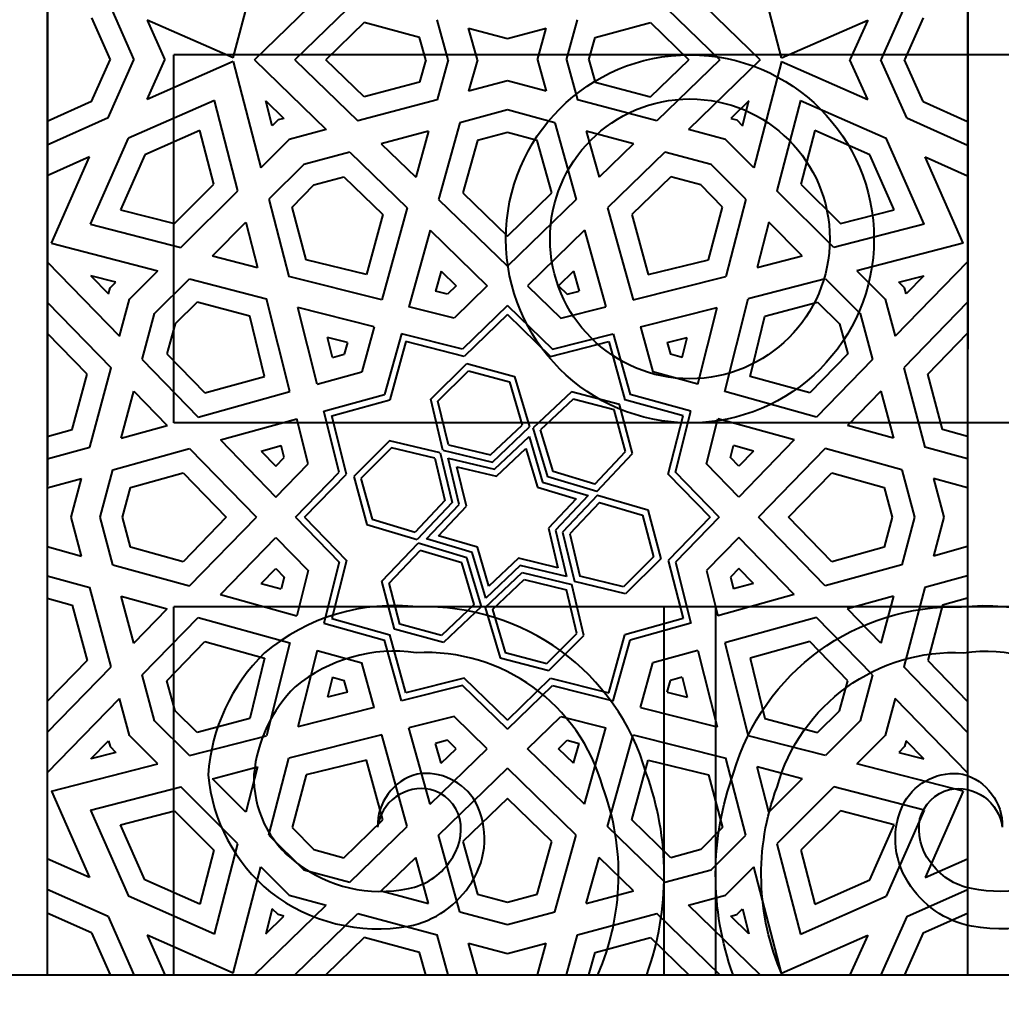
# Model space of a CAD drawing. Header units: inches. Extents: x 13054 to 48691, y 5623 to 20391.
# Drawn here: x 48359.25 to 48367.78, y 18793.19 to 18801.83 of the extents above; entities that cross this region are included whole.
import ezdxf

# ---------------------------------------------------------------- set-up
doc = ezdxf.new("R2010")
doc.units = ezdxf.units.IN
doc.header["$MEASUREMENT"] = 0
doc.styles.add('TEXT', font='')
doc.styles.get('TEXT').set_extended_font_data('Arial Narrow')
doc.dimstyles.new('Copy of Standard', dxfattribs={"dimtxt": 4, "dimasz": 2, "dimexe": 0.18, "dimexo": 0.0625, "dimgap": 0.09, "dimtad": 0, "dimzin": 0, "dimdsep": 46, "dimlunit": 4, "dimtxsty": 'TEXT', "dimblk": 'OBLIQUE', "dimcen": 0.09, "dimclrd": 8, "dimclre": 8, "dimclrt": 256, "dimadec": 0, "dimazin": 0, "dimtfac": 1, "dimtofl": 0, "dimtmove": 0, "dimatfit": 3, "dimfxl": 1, "dimtolj": 1, "dimtzin": 0, "dimarcsym": 0})

# ---------------------------------------------------------------- blocks, each defined once
blk = doc.blocks.new('_Oblique')
at = {"color": 0, "linetype": 'Continuous', "lineweight": -2}
blk.add_line((-0.5, -0.5), (0.5, 0.5), dxfattribs=at)
blk = doc.blocks.new('*D936')
at = {"color": 8, "lineweight": -2, "transparency": 16777216}
for p, q in [((48229.9636, 18793.5048), (48229.9636, 18784.4384)), ((48589.9977, 18793.409), (48589.9977, 18784.4384)), ((48229.9636, 18784.6184), (48407.1076, 18784.6184)), ((48589.9977, 18784.6184), (48412.8538, 18784.6184))]:
    blk.add_line(p, q, dxfattribs=at)
at = {"layer": 'Defpoints', "color": 0, "transparency": 16777216}
for p in [(48229.9636, 18793.5673), (48589.9977, 18793.4715), (48589.9977, 18784.6184)]:
    blk.add_point(p, dxfattribs=at)
at = {"color": 8, "lineweight": -2, "transparency": 16777216, "xscale": 2, "yscale": 2, "zscale": 2, "rotation": 180}
blk.add_blockref('_Oblique', (48229.9636, 18784.6184), dxfattribs=at)
at = {"color": 8, "lineweight": -2, "transparency": 16777216, "xscale": 2, "yscale": 2, "zscale": 2}
blk.add_blockref('_Oblique', (48589.9977, 18784.6184), dxfattribs=at)
at = {"transparency": 16777216, "insert": (48409.9807, 18784.6184), "char_height": 4, "attachment_point": 5, "style": 'TEXT'}
blk.add_mtext("\\A1;30'", dxfattribs=at)
blk = doc.blocks.new('*D1270')
at = {"color": 8, "lineweight": -2, "transparency": 16777216}
for p, q in [((48358.9863, 18800.47), (48358.9863, 18789.8233)), ((48454.9813, 18800.47), (48454.9813, 18789.8233)), ((48358.9863, 18790.0033), (48405.8023, 18790.0033)), ((48454.9813, 18790.0033), (48409, 18790.0033))]:
    blk.add_line(p, q, dxfattribs=at)
at = {"layer": 'Defpoints', "color": 0, "transparency": 16777216}
for p in [(48358.9863, 18800.5325), (48454.9813, 18800.5325), (48454.9813, 18790.0033)]:
    blk.add_point(p, dxfattribs=at)
at = {"color": 8, "lineweight": -2, "transparency": 16777216, "xscale": 2, "yscale": 2, "zscale": 2, "rotation": 180}
blk.add_blockref('_Oblique', (48358.9863, 18790.0033), dxfattribs=at)
at = {"color": 8, "lineweight": -2, "transparency": 16777216, "xscale": 2, "yscale": 2, "zscale": 2}
blk.add_blockref('_Oblique', (48454.9813, 18790.0033), dxfattribs=at)
at = {"transparency": 16777216, "insert": (48407.4011, 18790.0033), "char_height": 4, "attachment_point": 5, "style": 'TEXT'}
blk.add_mtext("\\A1;8'", dxfattribs=at)

msp = doc.modelspace()

# ---------------------------------------------------------------- linework, layer by layer
at = {"transparency": 33554483}
for p, q in [((48359.5098, 18888.5459), (48359.4844, 18793.5329)), ((48367.4844, 18809.4402), (48367.4844, 18801.4865)), ((48367.4844, 18809.4402), (48367.4844, 18801.4865)), ((48361.1023, 18801.5016), (48361.3415, 18802.4252)), ((48365.8666, 18801.5016), (48365.6274, 18802.4252)), ((48361.2872, 18801.4865), (48361.9105, 18802.0923)), ((48365.6817, 18801.4865), (48365.0584, 18802.0923)), ((48360.0131, 18801.992), (48360.2389, 18801.4865)), ((48361.6375, 18801.4865), (48362.1851, 18802.0187)), ((48365.3314, 18801.4865), (48364.7838, 18802.0187)), ((48366.9558, 18801.992), (48366.7299, 18801.4865)), ((48359.8709, 18801.8498), (48360.0332, 18801.4865)), ((48360.3521, 18801.8316), (48360.5063, 18801.4865)), ((48361.1023, 18801.5016), (48360.3521, 18801.8316)), ((48362.2395, 18801.8097), (48361.9069, 18801.4865)), ((48362.7217, 18801.6805), (48362.2395, 18801.8097)), ((48362.9703, 18801.4865), (48362.874, 18801.8341)), ((48363.9986, 18801.4865), (48364.0949, 18801.8341)), ((48364.2472, 18801.6805), (48364.7294, 18801.8097)), ((48364.7294, 18801.8097), (48365.0619, 18801.4865)), ((48365.8666, 18801.5016), (48366.6167, 18801.8316)), ((48366.6167, 18801.8316), (48366.4625, 18801.4865)), ((48367.098, 18801.8498), (48366.9356, 18801.4865)), ((48363.1476, 18801.7608), (48363.4844, 18801.6705)), ((48363.2236, 18801.4865), (48363.1476, 18801.7608)), ((48363.4844, 18801.6705), (48363.8213, 18801.7608)), ((48363.7453, 18801.4865), (48363.8213, 18801.7608)), ((48362.7754, 18801.4865), (48362.7217, 18801.6805)), ((48364.1935, 18801.4865), (48364.2472, 18801.6805)), ((48359.8709, 18801.1232), (48360.0332, 18801.4865)), ((48360.0131, 18800.9811), (48360.2389, 18801.4865)), ((48360.3521, 18801.1414), (48360.5063, 18801.4865)), ((48361.1023, 18801.4714), (48360.3521, 18801.1414)), ((48361.1023, 18801.4714), (48361.3415, 18800.5478)), ((48361.2872, 18801.4865), (48361.9105, 18800.8808)), ((48361.6375, 18801.4865), (48362.1851, 18800.9544)), ((48362.2395, 18801.1633), (48361.9069, 18801.4865)), ((48362.7754, 18801.4865), (48362.7217, 18801.2925)), ((48362.9703, 18801.4865), (48362.874, 18801.1389)), ((48363.2236, 18801.4865), (48363.1476, 18801.2123)), ((48363.7453, 18801.4865), (48363.8213, 18801.2123)), ((48363.9986, 18801.4865), (48364.0949, 18801.1389)), ((48364.1935, 18801.4865), (48364.2472, 18801.2925)), ((48364.7294, 18801.1633), (48365.0619, 18801.4865)), ((48365.3314, 18801.4865), (48364.7838, 18800.9544)), ((48365.6817, 18801.4865), (48365.0584, 18800.8808)), ((48365.8666, 18801.4714), (48365.6274, 18800.5478)), ((48365.8666, 18801.4714), (48366.6167, 18801.1414)), ((48366.6167, 18801.1414), (48366.4625, 18801.4865)), ((48366.9558, 18800.9811), (48366.7299, 18801.4865)), ((48367.098, 18801.1232), (48366.9356, 18801.4865)), ((48367.4844, 18801.4865), (48367.4844, 18793.5329)), ((48367.4844, 18801.4865), (48367.4844, 18793.5329)), ((48362.7217, 18801.2925), (48362.2395, 18801.1633)), ((48363.4844, 18801.3025), (48363.1476, 18801.2123)), ((48363.8213, 18801.2123), (48363.4844, 18801.3025)), ((48364.2472, 18801.2925), (48364.7294, 18801.1633)), ((48359.8709, 18801.1232), (48359.4844, 18800.9505)), ((48360.9379, 18801.1324), (48360.1905, 18800.8036)), ((48361.1411, 18800.3475), (48360.9379, 18801.1324)), ((48361.4409, 18800.9129), (48361.3847, 18801.1298)), ((48361.3847, 18801.1298), (48361.5424, 18800.9766)), ((48362.874, 18801.1389), (48362.1851, 18800.9544)), ((48364.7838, 18800.9544), (48364.0949, 18801.1389)), ((48365.5841, 18801.1298), (48365.4264, 18800.9766)), ((48365.5279, 18800.9129), (48365.5841, 18801.1298)), ((48366.031, 18801.1324), (48365.8277, 18800.3475)), ((48366.031, 18801.1324), (48366.7784, 18800.8036)), ((48367.098, 18801.1232), (48367.4844, 18800.9505)), ((48363.4844, 18801.0498), (48363.072, 18800.9393)), ((48363.8969, 18800.9393), (48363.4844, 18801.0498)), ((48360.0131, 18800.9811), (48359.4844, 18800.7448)), ((48361.4908, 18800.9627), (48361.4409, 18800.9129)), ((48361.5424, 18800.9766), (48361.4908, 18800.9627)), ((48363.072, 18800.9393), (48362.8871, 18800.2721)), ((48363.8969, 18800.9393), (48364.0817, 18800.2721)), ((48365.4264, 18800.9766), (48365.4781, 18800.9627)), ((48365.4781, 18800.9627), (48365.5279, 18800.9129)), ((48366.9558, 18800.9811), (48367.4844, 18800.7448)), ((48360.8114, 18800.8716), (48360.333, 18800.6611)), ((48360.9324, 18800.4044), (48360.8114, 18800.8716)), ((48361.9105, 18800.8808), (48361.588, 18800.7944)), ((48362.7983, 18800.8659), (48362.3889, 18800.7562)), ((48362.7983, 18800.8659), (48362.6876, 18800.466)), ((48363.4844, 18800.8554), (48363.2243, 18800.7856)), ((48363.7446, 18800.7856), (48363.4844, 18800.8554)), ((48364.5799, 18800.7562), (48364.1705, 18800.8659)), ((48364.1705, 18800.8659), (48364.2813, 18800.466)), ((48365.3808, 18800.7944), (48365.0584, 18800.8808)), ((48366.1574, 18800.8716), (48366.0364, 18800.4044)), ((48366.6359, 18800.6611), (48366.1574, 18800.8716)), ((48359.8617, 18800.0562), (48360.1905, 18800.8036)), ((48361.588, 18800.7944), (48361.3415, 18800.5478)), ((48363.2243, 18800.7856), (48363.0978, 18800.3292)), ((48363.871, 18800.3292), (48363.7446, 18800.7856)), ((48365.6274, 18800.5478), (48365.3808, 18800.7944)), ((48367.1071, 18800.0562), (48366.7784, 18800.8036)), ((48362.1143, 18800.6827), (48361.7144, 18800.5755)), ((48362.1143, 18800.6827), (48362.6133, 18800.1978)), ((48362.3889, 18800.7562), (48362.6876, 18800.466)), ((48364.5799, 18800.7562), (48364.2813, 18800.466)), ((48364.8545, 18800.6827), (48364.3556, 18800.1978)), ((48365.2545, 18800.5755), (48364.8545, 18800.6827)), ((48359.8527, 18800.642), (48359.4844, 18800.4774)), ((48359.5227, 18799.8918), (48359.8527, 18800.642)), ((48360.333, 18800.6611), (48360.1225, 18800.1827)), ((48366.8463, 18800.1827), (48366.6359, 18800.6611)), ((48367.1162, 18800.642), (48367.4844, 18800.4774)), ((48367.4462, 18799.8918), (48367.1162, 18800.642)), ((48361.7144, 18800.5755), (48361.4125, 18800.2736)), ((48365.5564, 18800.2736), (48365.2545, 18800.5755)), ((48361.8033, 18800.3978), (48362.0629, 18800.4695)), ((48362.0629, 18800.4695), (48362.4032, 18800.1401)), ((48364.906, 18800.4695), (48364.5656, 18800.1401)), ((48365.1656, 18800.3978), (48364.906, 18800.4695)), ((48360.5898, 18800.0617), (48360.9324, 18800.4044)), ((48360.6466, 18799.853), (48361.1411, 18800.3475)), ((48361.6144, 18800.2058), (48361.8033, 18800.3978)), ((48365.3545, 18800.2058), (48365.1656, 18800.3978)), ((48366.3222, 18799.853), (48365.8277, 18800.3475)), ((48366.0364, 18800.4044), (48366.3791, 18800.0617)), ((48361.4125, 18800.2736), (48361.586, 18799.6033)), ((48362.8871, 18800.2721), (48363.4844, 18799.6916)), ((48363.0978, 18800.3292), (48363.4844, 18799.9535)), ((48363.4844, 18799.9535), (48363.871, 18800.3292)), ((48364.0817, 18800.2721), (48363.4844, 18799.6916)), ((48365.5564, 18800.2736), (48365.3829, 18799.6033)), ((48360.1225, 18800.1827), (48360.5898, 18800.0617)), ((48361.7367, 18799.7482), (48361.6144, 18800.2058)), ((48362.6133, 18800.1978), (48362.3921, 18799.3996)), ((48364.3556, 18800.1978), (48364.5767, 18799.3996)), ((48365.2322, 18799.7482), (48365.3545, 18800.2058)), ((48366.3791, 18800.0617), (48366.8463, 18800.1827)), ((48362.4032, 18800.1401), (48362.2604, 18799.6203)), ((48364.5656, 18800.1401), (48364.7085, 18799.6203)), ((48359.8617, 18800.0562), (48360.6466, 18799.853)), ((48360.9209, 18799.782), (48361.2121, 18800.0732)), ((48361.2121, 18800.0732), (48361.3139, 18799.6802)), ((48362.8128, 18800.0038), (48362.6289, 18799.3398)), ((48362.8128, 18800.0038), (48363.3093, 18799.5214)), ((48364.156, 18800.0038), (48363.6596, 18799.5214)), ((48364.156, 18800.0038), (48364.34, 18799.3398)), ((48365.7567, 18800.0732), (48365.655, 18799.6802)), ((48366.048, 18799.782), (48365.7567, 18800.0732)), ((48367.1071, 18800.0562), (48366.3222, 18799.853)), ((48359.5227, 18799.8918), (48360.4463, 18799.6527)), ((48367.4462, 18799.8918), (48366.5225, 18799.6527)), ((48359.4844, 18799.7308), (48360.1134, 18799.0836)), ((48360.9209, 18799.782), (48361.3139, 18799.6802)), ((48362.2604, 18799.6203), (48361.7367, 18799.7482)), ((48364.7085, 18799.6203), (48365.2322, 18799.7482)), ((48365.655, 18799.6802), (48366.048, 18799.782)), ((48367.4844, 18799.7308), (48366.8555, 18799.0836)), ((48360.1998, 18799.4061), (48360.4463, 18799.6527)), ((48362.9092, 18799.6483), (48362.8611, 18799.4748)), ((48362.9092, 18799.6483), (48363.0398, 18799.5214)), ((48364.0597, 18799.6483), (48363.929, 18799.5214)), ((48364.0597, 18799.6483), (48364.1077, 18799.4748)), ((48366.5225, 18799.6527), (48366.7691, 18799.4061)), ((48360.0813, 18799.5532), (48359.8643, 18799.6094)), ((48359.8643, 18799.6094), (48360.0175, 18799.4517)), ((48360.4186, 18799.2797), (48360.7206, 18799.5817)), ((48360.7206, 18799.5817), (48361.3908, 18799.4081)), ((48362.3921, 18799.3996), (48361.586, 18799.6033)), ((48364.5767, 18799.3996), (48365.3829, 18799.6033)), ((48366.2483, 18799.5817), (48365.5781, 18799.4081)), ((48366.2483, 18799.5817), (48366.5502, 18799.2797)), ((48366.8876, 18799.5532), (48367.1046, 18799.6094)), ((48367.1046, 18799.6094), (48366.9513, 18799.4517)), ((48360.0175, 18799.4517), (48360.0314, 18799.5033)), ((48360.0314, 18799.5033), (48360.0813, 18799.5532)), ((48362.9649, 18799.4486), (48362.8611, 18799.4748)), ((48363.0398, 18799.5214), (48362.9649, 18799.4486)), ((48363.3093, 18799.5214), (48363.0206, 18799.2408)), ((48363.6596, 18799.5214), (48363.9483, 18799.2408)), ((48363.929, 18799.5214), (48364.004, 18799.4486)), ((48364.004, 18799.4486), (48364.1077, 18799.4748)), ((48366.9375, 18799.5033), (48366.8876, 18799.5532)), ((48366.9513, 18799.4517), (48366.9375, 18799.5033)), ((48360.1134, 18799.0836), (48360.1998, 18799.4061)), ((48361.5945, 18798.602), (48361.3908, 18799.4081)), ((48365.3744, 18798.602), (48365.5781, 18799.4081)), ((48366.7691, 18799.4061), (48366.8555, 18799.0836)), ((48359.4844, 18799.3805), (48360.0398, 18798.8091)), ((48360.7883, 18799.3798), (48360.5964, 18799.1908)), ((48361.2459, 18799.2574), (48360.7883, 18799.3798)), ((48361.8298, 18798.6672), (48361.6617, 18799.3324)), ((48362.3269, 18799.1643), (48361.6617, 18799.3324)), ((48363.0206, 18799.2408), (48362.6289, 18799.3398)), ((48363.4844, 18799.3512), (48363.093, 18798.9707)), ((48363.4844, 18799.3512), (48363.8759, 18798.9707)), ((48363.9483, 18799.2408), (48364.34, 18799.3398)), ((48364.6419, 18799.1643), (48365.3071, 18799.3324)), ((48365.139, 18798.6672), (48365.3071, 18799.3324)), ((48365.723, 18799.2574), (48366.1806, 18799.3798)), ((48366.1806, 18799.3798), (48366.3725, 18799.1908)), ((48367.4844, 18799.3805), (48366.9291, 18798.8091)), ((48360.3115, 18798.8798), (48360.4186, 18799.2797)), ((48361.3738, 18798.7338), (48361.2459, 18799.2574)), ((48363.4844, 18799.2726), (48363.1097, 18798.9084)), ((48363.4844, 18799.2726), (48363.8592, 18798.9084)), ((48365.595, 18798.7338), (48365.723, 18799.2574)), ((48366.5502, 18799.2797), (48366.6574, 18798.8798)), ((48360.5964, 18799.1908), (48360.5246, 18798.9313)), ((48362.3269, 18799.1643), (48362.2191, 18798.775)), ((48364.6419, 18799.1643), (48364.7498, 18798.775)), ((48366.3725, 18799.1908), (48366.4443, 18798.9313)), ((48359.8308, 18798.7547), (48359.4844, 18799.111)), ((48361.9648, 18798.8995), (48361.9209, 18799.0732)), ((48362.0947, 18799.0293), (48361.9209, 18799.0732)), ((48362.5637, 18799.1045), (48362.4175, 18798.5767)), ((48363.093, 18798.9707), (48362.5637, 18799.1045)), ((48363.8759, 18798.9707), (48364.4052, 18799.1045)), ((48364.4052, 18799.1045), (48364.5514, 18798.5767)), ((48364.8742, 18799.0293), (48365.0479, 18799.0732)), ((48365.004, 18798.8995), (48365.0479, 18799.0732)), ((48367.1381, 18798.7547), (48367.4844, 18799.111)), ((48362.0947, 18799.0293), (48362.0665, 18798.9276)), ((48362.6033, 18799.0364), (48362.4632, 18798.5309)), ((48363.1097, 18798.9084), (48362.6033, 18799.0364)), ((48363.8592, 18798.9084), (48364.3656, 18799.0364)), ((48364.3656, 18799.0364), (48364.5056, 18798.5309)), ((48364.8742, 18799.0293), (48364.9024, 18798.9276)), ((48360.3115, 18798.8798), (48360.7963, 18798.3809)), ((48360.5246, 18798.9313), (48360.854, 18798.5909)), ((48361.9648, 18798.8995), (48362.0665, 18798.9276)), ((48365.004, 18798.8995), (48364.9024, 18798.9276)), ((48366.4443, 18798.9313), (48366.1149, 18798.5909)), ((48366.6574, 18798.8798), (48366.1726, 18798.3809)), ((48359.8552, 18798.1202), (48360.0398, 18798.8091)), ((48362.8192, 18798.5354), (48363.1308, 18798.8452)), ((48362.8813, 18798.5177), (48363.1474, 18798.7823)), ((48363.1308, 18798.8452), (48363.5473, 18798.7323)), ((48363.1474, 18798.7823), (48363.5022, 18798.6861)), ((48366.9291, 18798.8091), (48367.1137, 18798.1202)), ((48359.7016, 18798.2725), (48359.8308, 18798.7547)), ((48360.854, 18798.5909), (48361.3738, 18798.7338)), ((48361.8298, 18798.6672), (48362.2191, 18798.775)), ((48363.5473, 18798.7323), (48363.6776, 18798.2945)), ((48365.139, 18798.6672), (48364.7498, 18798.775)), ((48366.1149, 18798.5909), (48365.595, 18798.7338)), ((48367.2673, 18798.2725), (48367.1381, 18798.7547)), ((48363.5022, 18798.6861), (48363.6137, 18798.3116)), ((48360.1282, 18798.1958), (48360.2379, 18798.6052)), ((48360.2379, 18798.6052), (48360.5281, 18798.3066)), ((48360.7963, 18798.3809), (48361.5945, 18798.602)), ((48361.8897, 18798.4304), (48362.4175, 18798.5767)), ((48361.9578, 18798.3908), (48362.4632, 18798.5309)), ((48362.9248, 18798.0928), (48362.8192, 18798.5354)), ((48364.0413, 18798.5999), (48363.7095, 18798.2859)), ((48364.0572, 18798.5374), (48363.7734, 18798.2688)), ((48364.4585, 18798.4894), (48364.0413, 18798.5999)), ((48364.4126, 18798.4433), (48364.0572, 18798.5374)), ((48365.0111, 18798.3908), (48364.5056, 18798.5309)), ((48365.0792, 18798.4304), (48364.5514, 18798.5767)), ((48366.1726, 18798.3809), (48365.3744, 18798.602)), ((48366.731, 18798.6052), (48366.4408, 18798.3066)), ((48366.731, 18798.6052), (48366.8407, 18798.1958)), ((48362.9715, 18798.1395), (48362.8813, 18798.5177)), ((48364.5108, 18798.0811), (48364.4126, 18798.4433)), ((48364.5734, 18798.0653), (48364.4585, 18798.4894)), ((48360.9903, 18798.1813), (48361.6543, 18798.3652)), ((48361.7533, 18797.9735), (48361.6543, 18798.3652)), ((48362.0234, 18797.9012), (48361.8897, 18798.4304)), ((48362.0857, 18797.8845), (48361.9578, 18798.3908)), ((48364.8831, 18797.8845), (48365.0111, 18798.3908)), ((48364.9455, 18797.9012), (48365.0792, 18798.4304)), ((48365.2156, 18797.9735), (48365.3145, 18798.3652)), ((48365.9786, 18798.1813), (48365.3145, 18798.3652)), ((48359.4844, 18798.2123), (48359.7016, 18798.2725)), ((48360.1282, 18798.1958), (48360.5281, 18798.3066)), ((48363.3392, 18798.0518), (48363.6137, 18798.3116)), ((48363.3558, 18797.9899), (48363.6776, 18798.2945)), ((48363.836, 18797.8612), (48363.7095, 18798.2859)), ((48363.8813, 18797.9065), (48363.7734, 18798.2688)), ((48366.8407, 18798.1958), (48366.4408, 18798.3066)), ((48367.4844, 18798.2123), (48367.2673, 18798.2725)), ((48360.9903, 18798.1813), (48361.4727, 18797.6848)), ((48362.4588, 18798.175), (48362.149, 18797.8634)), ((48362.9014, 18798.0694), (48362.4588, 18798.175)), ((48363.3723, 18797.9281), (48363.6727, 18798.2123)), ((48363.6727, 18798.2123), (48363.7907, 18797.816)), ((48365.9786, 18798.1813), (48365.4961, 18797.6848)), ((48359.4844, 18798.0174), (48359.8552, 18798.1202)), ((48360.0549, 18797.9221), (48360.7221, 18798.107)), ((48360.7221, 18798.107), (48361.3025, 18797.5097)), ((48361.3458, 18798.0849), (48361.5193, 18798.133)), ((48361.5455, 18798.0292), (48361.5193, 18798.133)), ((48362.4764, 18798.1128), (48362.2119, 18797.8467)), ((48362.8546, 18798.0226), (48362.4764, 18798.1128)), ((48362.9248, 18798.0928), (48363.3558, 18797.9899)), ((48362.9715, 18798.1395), (48363.3392, 18798.0518)), ((48363.3889, 18797.8662), (48363.6448, 18798.1084)), ((48363.6448, 18798.1084), (48363.7454, 18797.7707)), ((48365.4233, 18798.0292), (48365.4495, 18798.133)), ((48365.6231, 18798.0849), (48365.4495, 18798.133)), ((48366.2468, 18798.107), (48365.6663, 18797.5097)), ((48366.914, 18797.9221), (48366.2468, 18798.107)), ((48367.4844, 18798.0174), (48367.1137, 18798.1202)), ((48361.3458, 18798.0849), (48361.4727, 18797.9543)), ((48361.4727, 18797.9543), (48361.5455, 18798.0292)), ((48362.8546, 18798.0226), (48362.9423, 18797.6549)), ((48362.9014, 18798.0694), (48363.0042, 18797.6384)), ((48362.9701, 18798.024), (48363.3723, 18797.9281)), ((48363.0661, 18797.6218), (48362.9701, 18798.024)), ((48364.2435, 18797.7987), (48364.5108, 18798.0811)), ((48364.2607, 18797.7348), (48364.5734, 18798.0653)), ((48365.4961, 18797.9543), (48365.4233, 18798.0292)), ((48365.6231, 18798.0849), (48365.4961, 18797.9543)), ((48359.9444, 18797.5097), (48360.0549, 18797.9221)), ((48361.4727, 18797.6848), (48361.7533, 18797.9735)), ((48363.0462, 18797.9479), (48363.3889, 18797.8662)), ((48363.128, 18797.6052), (48363.0462, 18797.9479)), ((48365.4961, 18797.6848), (48365.2156, 18797.9735)), ((48366.914, 18797.9221), (48367.0245, 18797.5097)), ((48359.4844, 18797.7641), (48359.7819, 18797.8465)), ((48359.6916, 18797.5097), (48359.7819, 18797.8465)), ((48360.2085, 18797.7698), (48360.665, 18797.8963)), ((48360.665, 18797.8963), (48361.0407, 18797.5097)), ((48361.6429, 18797.5097), (48362.0234, 18797.9012)), ((48361.7215, 18797.5097), (48362.0857, 18797.8845)), ((48362.149, 18797.8634), (48362.2619, 18797.4469)), ((48362.2119, 18797.8467), (48362.308, 18797.4919)), ((48364.2607, 18797.7348), (48363.836, 18797.8612)), ((48364.2435, 18797.7987), (48363.8813, 18797.9065)), ((48365.2474, 18797.5097), (48364.8831, 18797.8845)), ((48365.3259, 18797.5097), (48364.9455, 18797.9012)), ((48365.9282, 18797.5097), (48366.3039, 18797.8963)), ((48366.3039, 18797.8963), (48366.7604, 18797.7698)), ((48367.187, 18797.8465), (48367.2773, 18797.5097)), ((48367.4844, 18797.7641), (48367.187, 18797.8465)), ((48360.1388, 18797.5097), (48360.2085, 18797.7698)), ((48363.7454, 18797.7707), (48364.0831, 18797.6701)), ((48363.7907, 18797.816), (48364.187, 18797.6979)), ((48366.7604, 18797.7698), (48366.8301, 18797.5097)), ((48362.9423, 18797.6549), (48362.6825, 18797.3804)), ((48364.0831, 18797.6701), (48363.8409, 18797.4142)), ((48364.187, 18797.6979), (48363.9028, 18797.3976)), ((48364.2692, 18797.7029), (48363.9647, 18797.381)), ((48364.2692, 18797.7029), (48364.7053, 18797.573)), ((48363.0042, 18797.6384), (48362.6996, 18797.3165)), ((48362.7819, 18797.3214), (48363.0661, 18797.6218)), ((48362.8858, 18797.3493), (48363.128, 18797.6052)), ((48364.2863, 18797.639), (48364.0265, 18797.3644)), ((48364.2863, 18797.639), (48364.659, 18797.528)), ((48364.7053, 18797.573), (48364.8178, 18797.1483)), ((48359.7819, 18797.1729), (48359.6916, 18797.5097)), ((48360.0549, 18797.0972), (48359.9444, 18797.5097)), ((48360.2085, 18797.2495), (48360.1388, 18797.5097)), ((48361.0407, 18797.5097), (48360.665, 18797.1231)), ((48360.7221, 18796.9124), (48361.3025, 18797.5097)), ((48361.6429, 18797.5097), (48362.0234, 18797.1182)), ((48361.7215, 18797.5097), (48362.0857, 18797.1349)), ((48362.308, 18797.4919), (48362.6825, 18797.3804)), ((48364.659, 18797.528), (48364.755, 18797.1653)), ((48365.2474, 18797.5097), (48364.8831, 18797.1349)), ((48365.3259, 18797.5097), (48364.9455, 18797.1182)), ((48366.2468, 18796.9124), (48365.6663, 18797.5097)), ((48366.3039, 18797.1231), (48365.9282, 18797.5097)), ((48366.8301, 18797.5097), (48366.7604, 18797.2495)), ((48367.0245, 18797.5097), (48366.914, 18797.0972)), ((48367.2773, 18797.5097), (48367.187, 18797.1729)), ((48362.2619, 18797.4469), (48362.6996, 18797.3165)), ((48363.8409, 18797.4142), (48363.9227, 18797.0714)), ((48363.9028, 18797.3976), (48363.9988, 18796.9954)), ((48360.9903, 18796.8381), (48361.4727, 18797.3345)), ((48361.4727, 18797.3345), (48361.7533, 18797.0458)), ((48363.1782, 18797.2034), (48362.7819, 18797.3214)), ((48363.2235, 18797.2487), (48362.8858, 18797.3493)), ((48363.9647, 18797.381), (48364.0675, 18796.95)), ((48364.0265, 18797.3644), (48364.1143, 18796.9968)), ((48365.4961, 18797.3345), (48365.2156, 18797.0458)), ((48365.9786, 18796.8381), (48365.4961, 18797.3345)), ((48359.4844, 18797.2553), (48359.7819, 18797.1729)), ((48360.665, 18797.1231), (48360.2085, 18797.2495)), ((48362.3943, 18796.9528), (48362.7082, 18797.2846)), ((48363.1329, 18797.1581), (48362.7082, 18797.2846)), ((48363.324, 18796.911), (48363.2235, 18797.2487)), ((48366.7604, 18797.2495), (48366.3039, 18797.1231)), ((48367.4844, 18797.2553), (48367.187, 18797.1729)), ((48362.4567, 18796.9369), (48362.7253, 18797.2207)), ((48363.0876, 18797.1128), (48362.7253, 18797.2207)), ((48363.2593, 18796.7335), (48363.1329, 18797.1581)), ((48363.2962, 18796.8071), (48363.1782, 18797.2034)), ((48363.58, 18797.1532), (48363.324, 18796.911)), ((48363.9227, 18797.0714), (48363.58, 18797.1532)), ((48364.755, 18797.1653), (48364.4943, 18796.9061)), ((48364.8178, 18797.1483), (48364.5118, 18796.844)), ((48360.0549, 18797.0972), (48360.7221, 18796.9124)), ((48361.3458, 18796.9345), (48361.4727, 18797.0651)), ((48361.4727, 18797.0651), (48361.5455, 18796.9902)), ((48362.0234, 18797.1182), (48361.8897, 18796.5889)), ((48362.0857, 18797.1349), (48361.9578, 18796.6285)), ((48363.1954, 18796.7506), (48363.0876, 18797.1128)), ((48363.5965, 18797.0913), (48363.2962, 18796.8071)), ((48363.9988, 18796.9954), (48363.5965, 18797.0913)), ((48364.8831, 18797.1349), (48365.0111, 18796.6285)), ((48364.9455, 18797.1182), (48365.0792, 18796.5889)), ((48365.4961, 18797.0651), (48365.4233, 18796.9902)), ((48365.6231, 18796.9345), (48365.4961, 18797.0651)), ((48366.914, 18797.0972), (48366.2468, 18796.9124)), ((48359.4844, 18797.0019), (48359.8552, 18796.8992)), ((48361.5455, 18796.9902), (48361.5193, 18796.8864)), ((48361.7533, 18797.0458), (48361.6543, 18796.6541)), ((48363.2913, 18796.7249), (48363.6131, 18797.0295)), ((48363.3551, 18796.7078), (48363.6297, 18796.9676)), ((48363.6131, 18797.0295), (48364.0441, 18796.9266)), ((48363.6297, 18796.9676), (48363.9974, 18796.8799)), ((48364.4943, 18796.9061), (48364.1143, 18796.9968)), ((48365.2156, 18797.0458), (48365.3145, 18796.6541)), ((48365.4233, 18796.9902), (48365.4495, 18796.8864)), ((48367.4844, 18797.0019), (48367.1137, 18796.8992)), ((48360.0398, 18796.2103), (48359.8552, 18796.8992)), ((48361.3458, 18796.9345), (48361.5193, 18796.8864)), ((48362.5047, 18796.5357), (48362.3943, 18796.9528)), ((48362.5509, 18796.5815), (48362.4567, 18796.9369)), ((48364.088, 18796.4998), (48363.9974, 18796.8799)), ((48364.1501, 18796.4823), (48364.0441, 18796.9266)), ((48364.5118, 18796.844), (48364.0675, 18796.95)), ((48365.6231, 18796.9345), (48365.4495, 18796.8864)), ((48367.1137, 18796.8992), (48366.9291, 18796.2103)), ((48359.4844, 18796.8071), (48359.7016, 18796.7469)), ((48360.2379, 18796.4142), (48360.1282, 18796.8236)), ((48360.1282, 18796.8236), (48360.5281, 18796.7128)), ((48360.9903, 18796.8381), (48361.6543, 18796.6541)), ((48365.9786, 18796.8381), (48365.3145, 18796.6541)), ((48366.8407, 18796.8236), (48366.4408, 18796.7128)), ((48366.8407, 18796.8236), (48366.731, 18796.4142)), ((48367.4844, 18796.8071), (48367.2673, 18796.7469)), ((48359.7016, 18796.7469), (48359.8308, 18796.2647)), ((48360.2379, 18796.4142), (48360.5281, 18796.7128)), ((48363.1954, 18796.7506), (48362.913, 18796.4833)), ((48363.2593, 18796.7335), (48362.9288, 18796.4207)), ((48363.2913, 18796.7249), (48363.4211, 18796.2888)), ((48363.3551, 18796.7078), (48363.4661, 18796.3352)), ((48366.731, 18796.4142), (48366.4408, 18796.7128)), ((48367.2673, 18796.7469), (48367.1381, 18796.2647)), ((48360.3115, 18796.1396), (48360.7963, 18796.6385)), ((48360.7963, 18796.6385), (48361.5945, 18796.4174)), ((48361.9578, 18796.6285), (48362.4632, 18796.4885)), ((48365.0111, 18796.6285), (48364.5056, 18796.4885)), ((48366.1726, 18796.6385), (48365.3744, 18796.4174)), ((48366.6574, 18796.1396), (48366.1726, 18796.6385)), ((48361.8897, 18796.5889), (48362.4175, 18796.4427)), ((48362.9288, 18796.4207), (48362.5047, 18796.5357)), ((48362.913, 18796.4833), (48362.5509, 18796.5815)), ((48365.0792, 18796.5889), (48364.5514, 18796.4427)), ((48362.6033, 18795.983), (48362.4632, 18796.4885)), ((48363.8289, 18796.2391), (48364.088, 18796.4998)), ((48363.8459, 18796.1763), (48364.1501, 18796.4823)), ((48364.3656, 18795.983), (48364.5056, 18796.4885)), ((48360.5246, 18796.0881), (48360.854, 18796.4285)), ((48360.854, 18796.4285), (48361.3738, 18796.2856)), ((48361.5945, 18796.4174), (48361.3908, 18795.6112)), ((48362.5637, 18795.9149), (48362.4175, 18796.4427)), ((48364.4052, 18795.9149), (48364.5514, 18796.4427)), ((48365.3744, 18796.4174), (48365.5781, 18795.6112)), ((48366.1149, 18796.4285), (48365.595, 18796.2856)), ((48366.4443, 18796.0881), (48366.1149, 18796.4285)), ((48361.3738, 18796.2856), (48361.2459, 18795.7619)), ((48361.8298, 18796.3522), (48361.6617, 18795.687)), ((48361.8298, 18796.3522), (48362.2191, 18796.2444)), ((48363.4211, 18796.2888), (48363.8459, 18796.1763)), ((48363.4661, 18796.3352), (48363.8289, 18796.2391)), ((48365.139, 18796.3522), (48364.7498, 18796.2444)), ((48365.139, 18796.3522), (48365.3071, 18795.687)), ((48365.595, 18796.2856), (48365.723, 18795.7619)), ((48359.8308, 18796.2647), (48359.4844, 18795.9083)), ((48359.4844, 18795.6389), (48360.0398, 18796.2103)), ((48362.3269, 18795.8551), (48362.2191, 18796.2444)), ((48364.6419, 18795.8551), (48364.7498, 18796.2444)), ((48367.4844, 18795.6389), (48366.9291, 18796.2103)), ((48367.1381, 18796.2647), (48367.4844, 18795.9083)), ((48360.4186, 18795.7397), (48360.3115, 18796.1396)), ((48361.9648, 18796.1199), (48361.9209, 18795.9462)), ((48361.9648, 18796.1199), (48362.0665, 18796.0918)), ((48363.1097, 18796.111), (48362.6033, 18795.983)), ((48363.4844, 18795.7468), (48363.1097, 18796.111)), ((48363.4844, 18795.7468), (48363.8592, 18796.111)), ((48363.8592, 18796.111), (48364.3656, 18795.983)), ((48365.004, 18796.1199), (48364.9024, 18796.0918)), ((48365.004, 18796.1199), (48365.0479, 18795.9462)), ((48366.6574, 18796.1396), (48366.5502, 18795.7397)), ((48360.5964, 18795.8285), (48360.5246, 18796.0881)), ((48362.0947, 18795.9901), (48362.0665, 18796.0918)), ((48363.093, 18796.0487), (48362.5637, 18795.9149)), ((48363.4844, 18795.6682), (48363.093, 18796.0487)), ((48363.4844, 18795.6682), (48363.8759, 18796.0487)), ((48363.8759, 18796.0487), (48364.4052, 18795.9149)), ((48364.8742, 18795.9901), (48364.9024, 18796.0918)), ((48366.3725, 18795.8285), (48366.4443, 18796.0881)), ((48359.4844, 18795.2886), (48360.1134, 18795.9357)), ((48360.1998, 18795.6133), (48360.1134, 18795.9357)), ((48362.0947, 18795.9901), (48361.9209, 18795.9462)), ((48364.8742, 18795.9901), (48365.0479, 18795.9462)), ((48366.8555, 18795.9357), (48366.7691, 18795.6133)), ((48367.4844, 18795.2886), (48366.8555, 18795.9357)), ((48362.3269, 18795.8551), (48361.6617, 18795.687)), ((48364.6419, 18795.8551), (48365.3071, 18795.687)), ((48360.7883, 18795.6396), (48360.5964, 18795.8285)), ((48361.2459, 18795.7619), (48360.7883, 18795.6396)), ((48363.0206, 18795.7786), (48362.6289, 18795.6796)), ((48363.3093, 18795.498), (48363.0206, 18795.7786)), ((48363.6596, 18795.498), (48363.9483, 18795.7786)), ((48363.9483, 18795.7786), (48364.34, 18795.6796)), ((48365.723, 18795.7619), (48366.1806, 18795.6396)), ((48366.1806, 18795.6396), (48366.3725, 18795.8285)), ((48360.7206, 18795.4377), (48360.4186, 18795.7397)), ((48362.8128, 18795.0155), (48362.6289, 18795.6796)), ((48364.156, 18795.0155), (48364.34, 18795.6796)), ((48366.5502, 18795.7397), (48366.2483, 18795.4377)), ((48360.4463, 18795.3667), (48360.1998, 18795.6133)), ((48360.7206, 18795.4377), (48361.3908, 18795.6112)), ((48362.3921, 18795.6198), (48361.586, 18795.4161)), ((48362.6133, 18794.8216), (48362.3921, 18795.6198)), ((48364.3556, 18794.8216), (48364.5767, 18795.6198)), ((48364.5767, 18795.6198), (48365.3829, 18795.4161)), ((48366.2483, 18795.4377), (48365.5781, 18795.6112)), ((48366.7691, 18795.6133), (48366.5225, 18795.3667)), ((48359.8643, 18795.41), (48360.0175, 18795.5677)), ((48360.0175, 18795.5677), (48360.0314, 18795.5161)), ((48360.0314, 18795.5161), (48360.0813, 18795.4662)), ((48362.8128, 18795.0155), (48363.3093, 18795.498)), ((48362.9649, 18795.5708), (48362.8611, 18795.5446)), ((48362.9092, 18795.3711), (48362.8611, 18795.5446)), ((48362.9092, 18795.3711), (48363.0398, 18795.498)), ((48363.0398, 18795.498), (48362.9649, 18795.5708)), ((48364.156, 18795.0155), (48363.6596, 18795.498)), ((48363.929, 18795.498), (48364.004, 18795.5708)), ((48364.0597, 18795.3711), (48363.929, 18795.498)), ((48364.004, 18795.5708), (48364.1077, 18795.5446)), ((48364.0597, 18795.3711), (48364.1077, 18795.5446)), ((48366.9375, 18795.5161), (48366.8876, 18795.4662)), ((48366.9513, 18795.5677), (48366.9375, 18795.5161)), ((48367.1046, 18795.41), (48366.9513, 18795.5677)), ((48360.0813, 18795.4662), (48359.8643, 18795.41)), ((48361.4125, 18794.7458), (48361.586, 18795.4161)), ((48365.5564, 18794.7458), (48365.3829, 18795.4161)), ((48366.8876, 18795.4662), (48367.1046, 18795.41)), ((48359.5227, 18795.1276), (48360.4463, 18795.3667)), ((48360.9209, 18795.2374), (48361.3139, 18795.3391)), ((48361.3139, 18795.3391), (48361.2121, 18794.9461)), ((48362.2604, 18795.3991), (48361.7367, 18795.2711)), ((48362.4032, 18794.8793), (48362.2604, 18795.3991)), ((48362.8871, 18794.7473), (48363.4844, 18795.3278)), ((48364.0817, 18794.7473), (48363.4844, 18795.3278)), ((48364.5656, 18794.8793), (48364.7085, 18795.3991)), ((48364.7085, 18795.3991), (48365.2322, 18795.2711)), ((48365.7567, 18794.9461), (48365.655, 18795.3391)), ((48366.048, 18795.2374), (48365.655, 18795.3391)), ((48367.4462, 18795.1276), (48366.5225, 18795.3667)), ((48361.2121, 18794.9461), (48360.9209, 18795.2374)), ((48361.7367, 18795.2711), (48361.6144, 18794.8135)), ((48365.2322, 18795.2711), (48365.3545, 18794.8135)), ((48366.048, 18795.2374), (48365.7567, 18794.9461)), ((48359.8617, 18794.9632), (48360.6466, 18795.1664)), ((48361.1411, 18794.6719), (48360.6466, 18795.1664)), ((48366.3222, 18795.1664), (48365.8277, 18794.6719)), ((48367.1071, 18794.9632), (48366.3222, 18795.1664)), ((48359.5227, 18795.1276), (48359.8527, 18794.3774)), ((48363.4844, 18795.0659), (48363.0978, 18794.6902)), ((48363.871, 18794.6902), (48363.4844, 18795.0659)), ((48367.4462, 18795.1276), (48367.1162, 18794.3774)), ((48359.8617, 18794.9632), (48360.1905, 18794.2158)), ((48360.1225, 18794.8367), (48360.5898, 18794.9577)), ((48360.5898, 18794.9577), (48360.9324, 18794.615)), ((48366.3791, 18794.9577), (48366.0364, 18794.615)), ((48366.8463, 18794.8367), (48366.3791, 18794.9577)), ((48367.1071, 18794.9632), (48366.7784, 18794.2158)), ((48360.333, 18794.3582), (48360.1225, 18794.8367)), ((48361.6144, 18794.8135), (48361.8033, 18794.6216)), ((48362.0629, 18794.5499), (48362.4032, 18794.8793)), ((48362.1143, 18794.3367), (48362.6133, 18794.8216)), ((48364.8545, 18794.3367), (48364.3556, 18794.8216)), ((48364.906, 18794.5499), (48364.5656, 18794.8793)), ((48365.3545, 18794.8135), (48365.1656, 18794.6216)), ((48366.6359, 18794.3582), (48366.8463, 18794.8367)), ((48361.4125, 18794.7458), (48361.7144, 18794.4439)), ((48363.072, 18794.0801), (48362.8871, 18794.7473)), ((48363.8969, 18794.0801), (48364.0817, 18794.7473)), ((48365.2545, 18794.4439), (48365.5564, 18794.7458)), ((48360.9379, 18793.887), (48361.1411, 18794.6719)), ((48363.0978, 18794.6902), (48363.2243, 18794.2337)), ((48363.7446, 18794.2337), (48363.871, 18794.6902)), ((48365.8277, 18794.6719), (48366.031, 18793.887)), ((48360.9324, 18794.615), (48360.8114, 18794.1478)), ((48361.8033, 18794.6216), (48362.0629, 18794.5499)), ((48362.3889, 18794.2632), (48362.6876, 18794.5534)), ((48362.7983, 18794.1535), (48362.6876, 18794.5534)), ((48364.1705, 18794.1535), (48364.2813, 18794.5534)), ((48364.5799, 18794.2632), (48364.2813, 18794.5534)), ((48365.1656, 18794.6216), (48364.906, 18794.5499)), ((48366.0364, 18794.615), (48366.1574, 18794.1478)), ((48359.8527, 18794.3774), (48359.4844, 18794.5419)), ((48361.1023, 18793.548), (48361.3415, 18794.4716)), ((48361.3415, 18794.4716), (48361.588, 18794.225)), ((48365.3808, 18794.225), (48365.6274, 18794.4716)), ((48365.8666, 18793.548), (48365.6274, 18794.4716)), ((48367.1162, 18794.3774), (48367.4844, 18794.5419)), ((48361.7144, 18794.4439), (48362.1143, 18794.3367)), ((48364.8545, 18794.3367), (48365.2545, 18794.4439)), ((48360.8114, 18794.1478), (48360.333, 18794.3582)), ((48366.1574, 18794.1478), (48366.6359, 18794.3582)), ((48360.0131, 18794.0383), (48359.4844, 18794.2746)), ((48360.9379, 18793.887), (48360.1905, 18794.2158)), ((48361.588, 18794.225), (48361.9105, 18794.1386)), ((48362.3889, 18794.2632), (48362.7983, 18794.1535)), ((48363.2243, 18794.2337), (48363.4844, 18794.164)), ((48363.4844, 18794.164), (48363.7446, 18794.2337)), ((48364.1705, 18794.1535), (48364.5799, 18794.2632)), ((48365.0584, 18794.1386), (48365.3808, 18794.225)), ((48366.031, 18793.887), (48366.7784, 18794.2158)), ((48366.9558, 18794.0383), (48367.4844, 18794.2746)), ((48361.2872, 18793.5329), (48361.9105, 18794.1386)), ((48365.6817, 18793.5329), (48365.0584, 18794.1386)), ((48359.8709, 18793.8962), (48359.4844, 18794.0689)), ((48360.0131, 18794.0383), (48360.2389, 18793.5329)), ((48361.4409, 18794.1065), (48361.3847, 18793.8895)), ((48361.3847, 18793.8895), (48361.5424, 18794.0428)), ((48361.4908, 18794.0566), (48361.4409, 18794.1065)), ((48361.5424, 18794.0428), (48361.4908, 18794.0566)), ((48361.6375, 18793.5329), (48362.1851, 18794.065)), ((48362.1851, 18794.065), (48362.874, 18793.8804)), ((48363.072, 18794.0801), (48363.4844, 18793.9696)), ((48363.4844, 18793.9696), (48363.8969, 18794.0801)), ((48364.0949, 18793.8804), (48364.7838, 18794.065)), ((48365.3314, 18793.5329), (48364.7838, 18794.065)), ((48365.4264, 18794.0428), (48365.4781, 18794.0566)), ((48365.5841, 18793.8895), (48365.4264, 18794.0428)), ((48365.4781, 18794.0566), (48365.5279, 18794.1065)), ((48365.5279, 18794.1065), (48365.5841, 18793.8895)), ((48366.9558, 18794.0383), (48366.7299, 18793.5329)), ((48367.098, 18793.8962), (48367.4844, 18794.0689)), ((48359.8709, 18793.8962), (48360.0332, 18793.5329)), ((48360.3521, 18793.878), (48360.5063, 18793.5329)), ((48361.1023, 18793.548), (48360.3521, 18793.878)), ((48362.2395, 18793.856), (48361.9069, 18793.5329)), ((48362.7217, 18793.7268), (48362.2395, 18793.856)), ((48362.9703, 18793.5329), (48362.874, 18793.8804)), ((48363.9986, 18793.5329), (48364.0949, 18793.8804)), ((48364.2472, 18793.7268), (48364.7294, 18793.856)), ((48364.7294, 18793.856), (48365.0619, 18793.5329)), ((48365.8666, 18793.548), (48366.6167, 18793.878)), ((48366.6167, 18793.878), (48366.4625, 18793.5329)), ((48367.098, 18793.8962), (48366.9356, 18793.5329)), ((48363.1476, 18793.8071), (48363.4844, 18793.7169)), ((48363.2236, 18793.5329), (48363.1476, 18793.8071)), ((48363.4844, 18793.7169), (48363.8213, 18793.8071)), ((48363.7453, 18793.5329), (48363.8213, 18793.8071)), ((48362.7754, 18793.5329), (48362.7217, 18793.7268)), ((48364.1935, 18793.5329), (48364.2472, 18793.7268)), ((48359.4844, 18793.5329), (48367.4844, 18793.5329))]:
    msp.add_line(p, q, dxfattribs=at)
at = {"ltscale": 5}
for p, q in [((48405.3865, 18801.5292), (48360.5861, 18801.5292)), ((48360.5861, 18798.3295), (48360.5861, 18801.5292)), ((48405.3865, 18798.3295), (48360.5861, 18798.3295)), ((48360.5861, 18793.533), (48360.5861, 18796.7297)), ((48405.3865, 18796.7297), (48360.5861, 18796.7297)), ((48364.8474, 18793.533), (48364.8474, 18796.7297)), ((48365.2953, 18793.533), (48365.2953, 18796.7297))]:
    msp.add_line(p, q, dxfattribs=at)
for p, q in [((48229.9636, 18793.5673), (48589.9977, 18793.4715)), ((48346.1878, 18793.533), (48467.7877, 18793.533))]:
    msp.add_line(p, q)
at = {"transparency": 33554483}
for points in [[(48359.5098, 18888.5459), (48359.4844, 18881.023), (48359.4844, 18873.0693), (48359.4844, 18865.1157), (48359.4844, 18857.162), (48359.4844, 18849.2084), (48359.4844, 18841.2547), (48359.4844, 18833.3011), (48359.4844, 18825.3474), (48359.4844, 18817.3938), (48359.4844, 18809.4402), (48359.4844, 18801.4865), (48359.4844, 18793.5329)], [(48443.3857, 18880.5236), (48367.5076, 18880.5438), (48367.4844, 18793.5307)]]:
    msp.add_lwpolyline(points, dxfattribs=at)
at = {"ltscale": 5}
for points in [[(48364.6964, 18793.533, 0.175541), (48364.6915, 18795.2859, 0.343249), (48362.7098, 18796.7297, 0.206961), (48361.3731, 18796.33, 0.184477), (48360.8837, 18795.2717, 0.201091), (48361.4257, 18794.2507, 0.210584), (48362.6248, 18793.9553, 0.210136), (48363.1742, 18794.3383, 0.2705), (48363.2074, 18795.035, 0.308089), (48362.7001, 18795.2771, 0.345338), (48362.3564, 18794.8169)], [(48365.4463, 18793.533, -0.175541), (48365.4511, 18795.2859, -0.343249), (48367.4329, 18796.7297, -0.206961), (48368.7695, 18796.33, -0.184477), (48369.259, 18795.2717, -0.201091), (48368.717, 18794.2507, -0.210584), (48367.5178, 18793.9553, -0.210136), (48366.9684, 18794.3383, -0.2705), (48366.9353, 18795.035, -0.308089), (48367.4426, 18795.2771, -0.345338), (48367.7863, 18794.8169)], [(48364.2702, 18793.533, 0.194344), (48364.3143, 18795.1631, 0.350898), (48362.6924, 18796.3324, 0.209765), (48361.6394, 18796.036, 0.174773), (48361.2817, 18795.2765, 0.24686), (48361.6514, 18794.5074, 0.219263), (48362.6251, 18794.2826, 0.195562), (48362.9824, 18794.5144, 0.214429), (48363.072, 18794.8878, 0.278027), (48362.8141, 18795.143, 0.434054), (48362.3564, 18794.8169)], [(48365.8725, 18793.533, -0.194344), (48365.8283, 18795.1631, -0.350898), (48367.4502, 18796.3324, -0.209765), (48368.5032, 18796.036, -0.174773), (48368.8609, 18795.2765, -0.24686), (48368.4913, 18794.5074, -0.219263), (48367.5176, 18794.2826, -0.195562), (48367.1602, 18794.5144, -0.214429), (48367.0707, 18794.8878, -0.278027), (48367.3286, 18795.143, -0.434054), (48367.7863, 18794.8169)]]:
    msp.add_lwpolyline(points, format="xyb", dxfattribs=at)
for radius in [1.5998, 1.2159]:
    msp.add_circle((48365.0713, 18799.9293), radius, dxfattribs=at)

# ---------------------------------------------------------------- dimensions: what is measured, and where the dimension line sits
at = {"transparency": 33554483}
dim = msp.add_linear_dim(base=(48454.98133, 18790.00333), p1=(48358.9863, 18800.53247), p2=(48454.98133, 18800.53247), dimstyle='Copy of Standard', dxfattribs=at)
dim.commit()
dim.dimension.update_dxf_attribs({"geometry": '*D1270', "text_midpoint": (48407.40113, 18790.00333), "dimtype": 160})
dim = msp.add_linear_dim(base=(48589.9977, 18784.6184), p1=(48229.9636, 18793.5673), p2=(48589.9977, 18793.4715), dimstyle='Copy of Standard')
dim.commit()
dim.dimension.update_dxf_attribs({"geometry": '*D936', "text_midpoint": (48409.9807, 18784.6184)})

doc.saveas('drawing.dxf')
